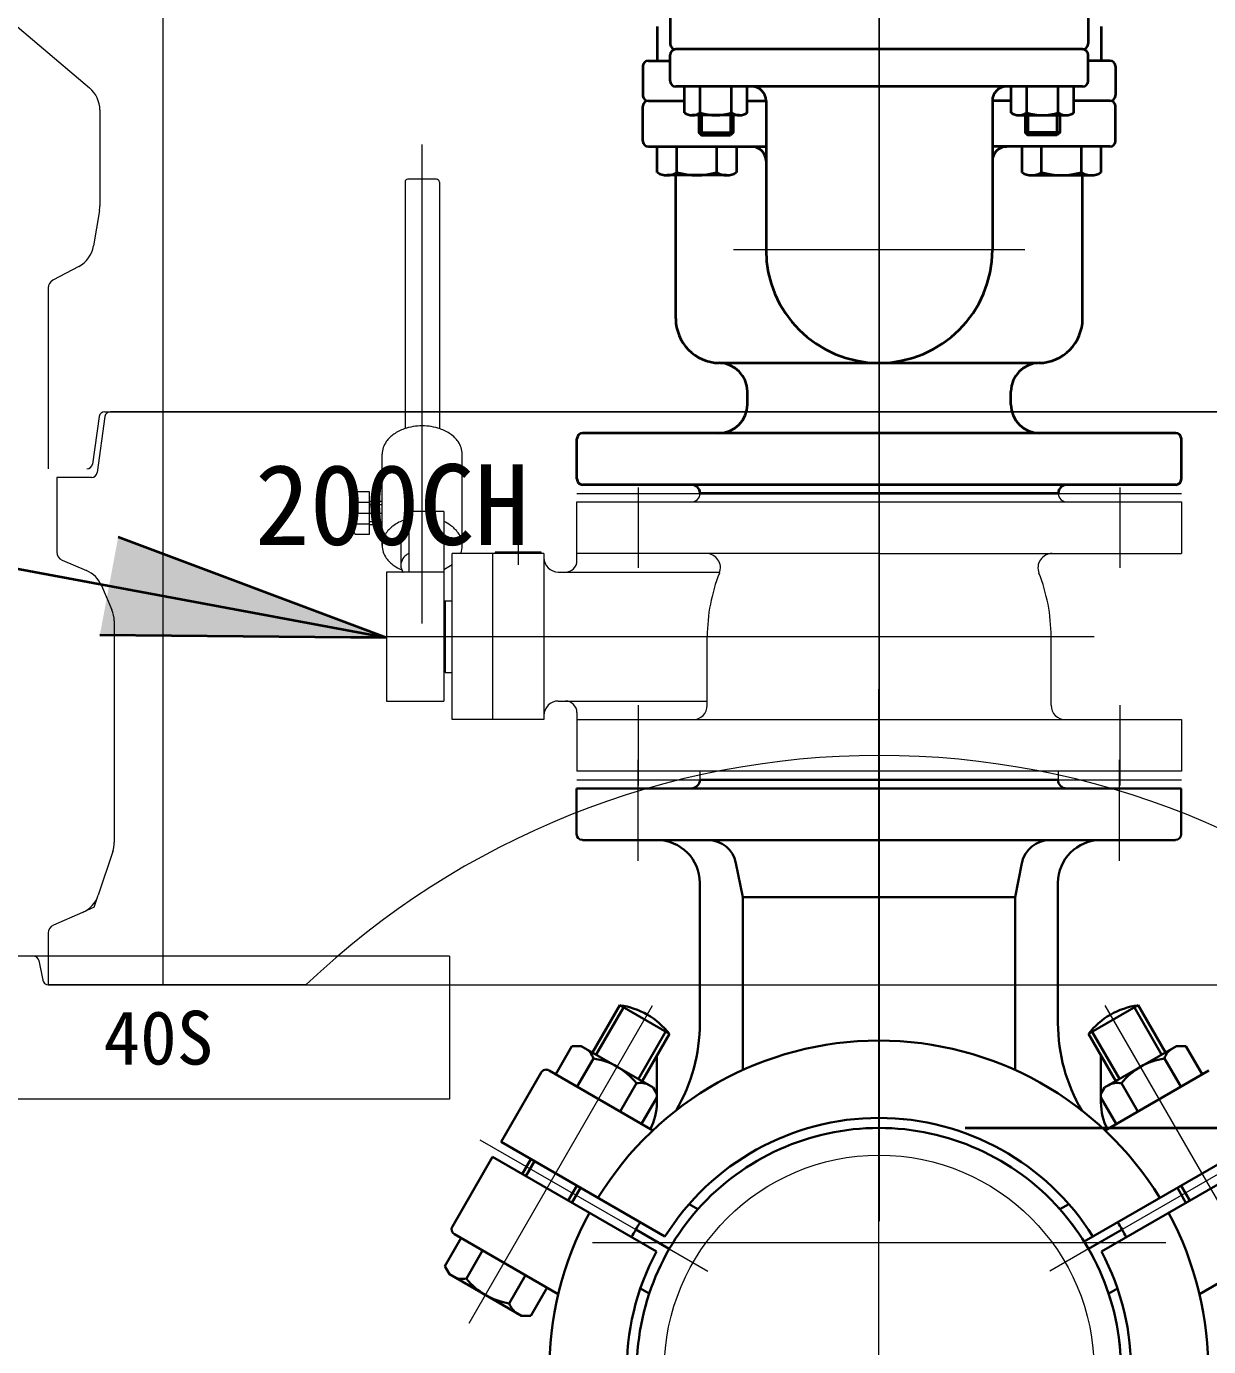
# Model space of a CAD drawing. Units: millimetres at full size, sheet at 1:20; details may follow other scales. Extents: x -5778 to 5792, y -3160 to 3160.
# Drawn here: x -3732.5 to -3319.8, y 1903.7 to 2364.5 of the extents above; entities that cross this region are included whole.
import ezdxf
from ezdxf.enums import TextEntityAlignment as Align

# ---------------------------------------------------------------- set-up
doc = ezdxf.new("R2010")
doc.units = ezdxf.units.MM
doc.header["$LTSCALE"] = 20
for name, color, linetype, lineweight in [('0-7_TEMP01', 3, 'Continuous', 18), ('0-8_T字管', 6, 'Continuous', 35), ('0-9_躯体', 7, 'Continuous', 9), ('0-A_細線', 7, 'Continuous', 9), ('0-B_消火栓', 2, 'Continuous', 40), ('0-E_寸法', 1, 'Continuous', 40), ('1-3_補修弁', 7, 'Continuous', 9)]:
    doc.layers.add(name, color=color, linetype=linetype, lineweight=lineweight)
doc.layers.add('0-F_注釈', color=1, linetype='Continuous')
doc.styles.add('ＭＳ ゴシック', font='')
doc.styles.get('ＭＳ ゴシック').set_extended_font_data('MS Gothic')

msp = doc.modelspace()

# ---------------------------------------------------------------- linework, layer by layer
at = {"layer": '0-7_TEMP01'}
for p, q in [((-3434.82, 2201.48), (-3434.82, 2471.48)), ((-3434.82, 2456.49), (-3434.82, 2186.49)), ((-3594.32, 2156.04), (-3594.32, 2323.22)), ((-3384.01, 2286.49), (-3485.63, 2286.49)), ((-3434.82, 2255.99), (-3434.82, 2005.99)), ((-3434.82, 2086.49), (-3434.82, 2216.49)), ((-3518.82, 2175.49), (-3518.82, 2203.49)), ((-3350.82, 2203.49), (-3350.82, 2175.49)), ((-3540.32, 2201.48), (-3329.32, 2201.48)), ((-3619.68, 2194.61), (-3608.32, 2194.61)), ((-3622.32, 2151.48), (-3359.82, 2151.48)), ((-3434.91, 1810.99), (-3434.91, 2133.1)), ((-3518.82, 2099.49), (-3518.82, 2127.49)), ((-3350.82, 2127.49), (-3350.82, 2099.49)), ((-3518.91, 2073.22), (-3518.91, 2108.51)), ((-3350.91, 2073.22), (-3350.91, 2108.51)), ((-3540.32, 2101.48), (-3329.32, 2101.48)), ((-3584.82, 2029.98), (-3284.82, 2029.98)), ((-3434.82, 2027.49), (-3434.82, 1947.49)), ((-3577.89, 1911.84), (-3513.9, 2022.66)), ((-3291.94, 1911.84), (-3355.92, 2022.66)), ((-3574.15, 1975.87), (-3519.78, 1944.48)), ((-3295.66, 1975.87), (-3350.04, 1944.48)), ((-3534.92, 1939.99), (-3334.72, 1939.99)), ((-3508.09, 1937.74), (-3494.61, 1929.95)), ((-3361.73, 1937.74), (-3375.2, 1929.95))]:
    msp.add_line(p, q, dxfattribs=at)
at = {"layer": '0-8_T字管'}
for p, q in [((-3497.41, 2101.48), (-3372.41, 2101.48)), ((-3329.41, 2098.49), (-3540.41, 2098.49)), ((-3540.41, 2082.49), (-3540.41, 2098.49)), ((-3329.41, 2082.49), (-3329.41, 2098.49)), ((-3331.41, 2080.48), (-3538.41, 2080.48)), ((-3482.41, 2060.48), (-3484.8, 2072.45)), ((-3387.41, 2060.48), (-3385.02, 2072.45)), ((-3497.41, 2016.55), (-3497.41, 2065.48)), ((-3372.41, 2016.55), (-3372.41, 2065.48)), ((-3482.41, 2000.22), (-3482.41, 2060.48)), ((-3482.41, 2060.48), (-3387.41, 2060.48)), ((-3387.41, 2000.22), (-3387.41, 2060.48)), ((-3525.39, 2022.78), (-3534.88, 2006.32)), ((-3524.09, 2022.02), (-3533.59, 2005.57)), ((-3525.39, 2022.78), (-3508.06, 2012.77)), ((-3344.43, 2022.78), (-3361.76, 2012.77)), ((-3345.73, 2022.02), (-3336.23, 2005.57)), ((-3344.43, 2022.78), (-3334.94, 2006.32)), ((-3509.36, 2013.52), (-3518.87, 1997.07)), ((-3508.06, 2012.77), (-3517.56, 1996.32)), ((-3361.76, 2012.77), (-3352.26, 1996.32)), ((-3360.46, 2013.52), (-3350.95, 1997.07)), ((-3547.72, 1998.72), (-3542.04, 2008.57)), ((-3542.04, 2008.57), (-3538.79, 2008.57)), ((-3538.79, 2008.57), (-3513.67, 1994.07)), ((-3512.41, 1988.85), (-3512.41, 2005.25)), ((-3357.41, 1988.85), (-3357.41, 2005.25)), ((-3331.03, 2008.57), (-3356.15, 1994.07)), ((-3327.78, 2008.57), (-3331.03, 2008.57)), ((-3322.1, 1998.72), (-3327.78, 2008.57)), ((-3550.05, 2000.06), (-3513.82, 1979.14)), ((-3534.54, 2004.24), (-3540.23, 1994.39)), ((-3319.77, 2000.06), (-3356, 1979.14)), ((-3335.28, 2004.24), (-3329.59, 1994.39)), ((-3566.78, 1975.08), (-3552.78, 1999.33)), ((-3525.22, 1985.73), (-3519.54, 1995.58)), ((-3344.6, 1985.73), (-3350.28, 1995.58)), ((-3513.67, 1994.07), (-3512.41, 1991.89)), ((-3356.15, 1994.07), (-3357.41, 1991.89)), ((-3512.41, 1990.61), (-3517.73, 1981.4)), ((-3357.41, 1990.61), (-3352.09, 1981.4)), ((-3566.78, 1975.08), (-3509.58, 1942.05)), ((-3303.04, 1975.08), (-3363.27, 1940.31)), ((-3569.78, 1969.88), (-3583.78, 1945.63)), ((-3569.78, 1969.88), (-3512.57, 1936.86)), ((-3556.39, 1969.08), (-3559.39, 1963.89)), ((-3558.09, 1963.13), (-3555.08, 1968.33)), ((-3300.04, 1969.88), (-3357.25, 1936.86)), ((-3543.36, 1954.64), (-3540.36, 1959.83)), ((-3539.07, 1959.08), (-3542.07, 1953.88)), ((-3330.75, 1959.08), (-3327.75, 1953.88)), ((-3326.45, 1954.64), (-3329.46, 1959.83)), ((-3501.19, 1953.38), (-3498.1, 1951.59)), ((-3368.63, 1953.38), (-3371.73, 1951.59)), ((-3580.73, 1941.57), (-3586.41, 1931.72)), ((-3583.04, 1942.91), (-3546.82, 1921.99)), ((-3519.78, 1944.48), (-3508.09, 1937.74)), ((-3350.04, 1944.48), (-3361.73, 1937.74)), ((-3286.78, 1942.91), (-3323.01, 1921.99)), ((-3578.91, 1927.38), (-3573.22, 1937.24)), ((-3586.41, 1931.72), (-3584.78, 1928.89)), ((-3558.22, 1928.58), (-3563.91, 1918.72)), ((-3556.41, 1914.39), (-3550.72, 1924.25)), ((-3518.18, 1923.93), (-3515.1, 1922.15)), ((-3351.64, 1923.93), (-3354.72, 1922.15))]:
    msp.add_line(p, q, dxfattribs=at)
msp.add_lwpolyline([(-3584.78, 1928.89), (-3559.67, 1914.39), (-3556.41, 1914.39)], dxfattribs=at)
for centre, radius, start, end in [((-3500.41, 2101.48), 3, 270, 0), ((-3369.41, 2101.48), 3, 180, 270), ((-3538.41, 2082.49), 2, 180, 270), ((-3512.41, 2065.48), 15, 0, 90), ((-3494.61, 2070.48), 10, 11.31, 90), ((-3375.21, 2070.48), 10, 90, 168.69), ((-3357.41, 2065.48), 15, 90, 180), ((-3331.41, 2082.49), 2, 270, 0), ((-3528.72, 1996.99), 26, 37.38, 82.62), ((-3341.1, 1996.99), 26, 97.38, 142.62), ((-3557.41, 2016.55), 60, 329.503, 0), ((-3312.41, 2016.55), 60, 180, 210.497), ((-3434.91, 1895.48), 115, 31.495, 148.505), ((-3540.76, 2002.12), 6.57, 18.781, 60), ((-3329.06, 2002.12), 6.57, 120, 161.219), ((-3551.04, 1998.33), 2, 60, 150), ((-3538.14, 1980.67), 23.84, 38.702, 81.298), ((-3331.68, 1980.67), 23.84, 98.702, 141.298), ((-3518.26, 1989.13), 6.57, 60, 101.219), ((-3351.56, 1989.13), 6.57, 78.781, 120), ((-3532.41, 1988.85), 20, 332.538, 0), ((-3337.41, 1988.85), 20, 180, 207.462), ((-3434.91, 1895.48), 88, 31.954, 148.046), ((-3434.91, 1895.48), 84.5, 41.606, 138.394), ((-3434.91, 1895.48), 115, 151.495, 268.505), ((-3434.91, 1895.48), 84.5, 138.394, 161.606), ((-3434.91, 1895.48), 115, 271.495, 28.505), ((-3434.91, 1895.48), 84.5, 18.394, 41.606), ((-3582.05, 1944.63), 2, 150, 240), ((-3434.91, 1895.48), 98, 148.246, 151.754), ((-3434.91, 1895.48), 98, 28.246, 31.754), ((-3434.91, 1895.48), 88, 151.954, 268.046), ((-3434.91, 1895.48), 88, 271.954, 28.046), ((-3580.19, 1933.83), 6.57, 240, 281.219), ((-3560.31, 1942.3), 23.84, 218.702, 261.298), ((-3434.91, 1895.48), 84.5, 161.606, 258.394), ((-3434.91, 1895.48), 84.5, 281.606, 18.394), ((-3557.69, 1920.84), 6.57, 198.781, 240)]:
    msp.add_arc(centre, radius, start, end, dxfattribs=at)
at = {"layer": '0-9_躯体'}
for p, q in [((-3684.82, 2429.98), (-3684.82, 2229.98)), ((-3764.74, 2389.09), (-3710.42, 2342.98)), ((-3706.82, 2335.3), (-3706.82, 2301.81)), ((-3706.95, 2300.16), (-3709.01, 2287.85)), ((-3714.17, 2280.66), (-3723.23, 2275.83)), ((-3724.82, 2273.19), (-3724.82, 2229.98)), ((-3724.82, 2229.98), (-3724.82, 2209.99)), ((-3707.06, 2228.26), (-3709.39, 2211.7)), ((-3705.06, 2228.26), (-3707.81, 2208.71)), ((-3705.08, 2229.98), (-3434.82, 2229.98)), ((-3434.82, 2229.98), (-3703.08, 2229.98)), ((-3684.82, 2229.98), (-3684.82, 2029.98)), ((-3164.56, 2229.98), (-3434.82, 2229.98)), ((-3434.82, 2229.98), (-3166.56, 2229.98)), ((-3721.82, 2206.99), (-3721.82, 2180.96)), ((-3709.79, 2206.99), (-3721.82, 2206.99)), ((-3709.79, 2206.99), (-3721.82, 2206.99)), ((-3720, 2178.2), (-3711.49, 2174.56)), ((-3706.24, 2169.3), (-3702.63, 2160.87)), ((-3701.82, 2156.93), (-3701.82, 2079.61)), ((-3702.34, 2076.44), (-3707.42, 2061.2)), ((-3708.82, 2056.99), (-3707.42, 2061.2)), ((-3712.9, 2055.2), (-3723.02, 2050.77)), ((-3708.82, 2056.99), (-3712.9, 2055.2)), ((-3724.82, 2048.02), (-3724.82, 2029.98)), ((-3584.82, 2039.99), (-3784.82, 2039.99)), ((-3728.14, 2038.37), (-3726.78, 2031.59)), ((-3584.82, 2039.99), (-3584.82, 1989.99)), ((-3634.82, 2029.98), (-3724.82, 2029.98)), ((-3724.82, 2029.98), (-3584.82, 2029.98)), ((-3584.82, 1989.99), (-3784.82, 1989.99))]:
    msp.add_line(p, q, dxfattribs=at)
for centre, radius, start, end in [((-3716.82, 2335.3), 10, 0, 50.194), ((-3716.82, 2301.81), 10, 350.538, 0), ((-3718.88, 2289.49), 10, 298.072, 350.538), ((-3721.82, 2273.19), 3, 118.073, 180), ((-3705.08, 2227.98), 2, 90, 172.001), ((-3703.08, 2227.98), 2, 90, 172.001), ((-3711.37, 2211.99), 2, 270, 352.001), ((-3709.79, 2208.98), 2, 270, 352.001), ((-3718.82, 2180.96), 3, 180, 246.801), ((-3715.43, 2165.36), 10, 23.199, 66.802), ((-3711.82, 2156.93), 10, 0, 23.199), ((-3434.82, 1819.99), 290, 90, 133.603), ((-3434.82, 1819.99), 290, 46.397, 90), ((-3711.82, 2079.61), 10, 341.565, 0), ((-3716.9, 2064.36), 10, 293.629, 341.565), ((-3721.82, 2048.02), 3, 113.629, 180), ((-3730.1, 2037.99), 2, 11.31, 90), ((-3724.82, 2031.98), 2, 191.31, 270)]:
    msp.add_arc(centre, radius, start, end, dxfattribs=at)
at = {"layer": '0-A_細線'}
for radius in [84.5, 75]:
    msp.add_circle((-3434.82, 1895.48), radius, dxfattribs=at)
at = {"layer": '0-B_消火栓'}
for p, q in [((-3507.82, 2369.49), (-3507.82, 2358.49)), ((-3361.82, 2369.49), (-3361.82, 2358.49)), ((-3512.32, 2364.46), (-3512.32, 2352.49)), ((-3512.32, 2364.46), (-3512.32, 2352.49)), ((-3357.33, 2364.46), (-3357.33, 2352.49)), ((-3357.33, 2364.46), (-3357.33, 2352.49)), ((-3363.82, 2356.49), (-3505.82, 2356.49)), ((-3517.32, 2350.49), (-3517.32, 2340.48)), ((-3515.32, 2352.49), (-3507.82, 2352.49)), ((-3507.82, 2345.48), (-3507.82, 2354.49)), ((-3361.82, 2345.48), (-3361.82, 2354.49)), ((-3354.32, 2352.49), (-3361.82, 2352.49)), ((-3352.32, 2350.49), (-3352.32, 2340.48)), ((-3363.82, 2343.49), (-3505.82, 2343.49)), ((-3502.79, 2334.34), (-3502.79, 2343.49)), ((-3497.31, 2334.34), (-3497.31, 2343.49)), ((-3486.33, 2334.34), (-3486.33, 2343.49)), ((-3480.85, 2334.34), (-3480.85, 2343.49)), ((-3388.79, 2334.34), (-3388.79, 2343.49)), ((-3383.31, 2334.34), (-3383.31, 2343.49)), ((-3372.34, 2334.34), (-3372.34, 2343.49)), ((-3366.85, 2334.34), (-3366.85, 2343.49)), ((-3517.32, 2324.49), (-3517.32, 2336.49)), ((-3515.32, 2338.49), (-3502.79, 2338.49)), ((-3480.85, 2338.49), (-3474.32, 2338.49)), ((-3474.32, 2338.49), (-3474.32, 2286.49)), ((-3395.32, 2338.49), (-3395.32, 2286.49)), ((-3388.79, 2338.49), (-3395.32, 2338.49)), ((-3354.32, 2338.49), (-3366.85, 2338.49)), ((-3352.32, 2324.49), (-3352.32, 2336.49)), ((-3483.59, 2333.49), (-3500.05, 2333.49)), ((-3486.77, 2333.49), (-3486.77, 2326.48)), ((-3386.05, 2333.49), (-3369.6, 2333.49)), ((-3382.88, 2333.49), (-3382.88, 2326.48)), ((-3372.77, 2333.49), (-3372.77, 2326.48)), ((-3497.82, 2327.43), (-3485.82, 2327.43)), ((-3371.82, 2327.43), (-3383.82, 2327.43)), ((-3515.32, 2322.49), (-3474.32, 2322.49)), ((-3512.32, 2313.51), (-3512.32, 2322.49)), ((-3512.32, 2313.51), (-3512.32, 2322.49)), ((-3505.39, 2313.51), (-3505.39, 2322.49)), ((-3491.53, 2313.51), (-3491.53, 2322.49)), ((-3484.6, 2322.49), (-3484.6, 2313.51)), ((-3354.32, 2322.49), (-3395.32, 2322.49)), ((-3385.04, 2322.49), (-3385.04, 2313.51)), ((-3372.77, 2326.48), (-3382.88, 2326.48)), ((-3378.11, 2313.51), (-3378.11, 2322.49)), ((-3364.26, 2313.51), (-3364.26, 2322.49)), ((-3357.33, 2313.51), (-3357.33, 2322.49)), ((-3357.33, 2313.51), (-3357.33, 2322.49)), ((-3488.07, 2312.48), (-3508.85, 2312.48)), ((-3505.82, 2262.48), (-3505.82, 2312.69)), ((-3381.58, 2312.48), (-3360.79, 2312.48)), ((-3363.82, 2262.48), (-3363.82, 2312.69)), ((-3490.32, 2246.99), (-3379.32, 2246.99)), ((-3480.82, 2232.49), (-3480.82, 2236.99)), ((-3388.82, 2232.49), (-3388.82, 2236.99)), ((-3331.32, 2222.49), (-3538.32, 2222.49)), ((-3540.32, 2206.49), (-3540.32, 2220.48)), ((-3329.32, 2206.49), (-3329.32, 2220.48)), ((-3331.32, 2204.49), (-3538.32, 2204.49)), ((-3372.32, 2201.48), (-3497.32, 2201.48))]:
    msp.add_line(p, q, dxfattribs=at)
for points in [[(-3497.82, 2333.49), (-3497.82, 2327.43), (-3496.88, 2326.48)], [(-3496.88, 2333.49), (-3496.88, 2326.48), (-3486.77, 2326.48)], [(-3485.82, 2333.49), (-3485.82, 2327.43), (-3486.77, 2326.48)], [(-3383.82, 2333.49), (-3383.82, 2327.43), (-3382.88, 2326.48)], [(-3371.82, 2333.49), (-3371.82, 2327.43), (-3372.77, 2326.48)]]:
    msp.add_lwpolyline(points, dxfattribs=at)
for centre, radius, start, end in [((-3505.82, 2358.49), 2, 180, 270), ((-3505.82, 2354.49), 2, 90, 180), ((-3363.82, 2358.49), 2, 270, 0), ((-3363.82, 2354.49), 2, 0, 90), ((-3515.32, 2350.49), 2, 90, 180), ((-3354.32, 2350.49), 2, 0, 90), ((-3505.82, 2345.48), 2, 180, 270), ((-3363.82, 2345.48), 2, 270, 0), ((-3479.32, 2338.49), 5, 0, 90), ((-3390.32, 2338.49), 5, 90, 180), ((-3515.32, 2340.48), 2, 180, 270), ((-3515.32, 2336.49), 2, 90, 180), ((-3354.32, 2340.48), 2, 270, 0), ((-3354.32, 2336.49), 2, 0, 90), ((-3500.05, 2338.3), 4.82, 235.33, 304.67), ((-3491.82, 2351.48), 18, 252.259, 287.741), ((-3483.59, 2338.3), 4.82, 235.33, 304.67), ((-3386.05, 2338.3), 4.82, 235.33, 304.67), ((-3377.82, 2351.48), 18, 252.259, 287.741), ((-3369.6, 2338.3), 4.82, 235.33, 304.67), ((-3515.32, 2324.49), 2, 180, 270), ((-3479.32, 2317.48), 5, 0, 90), ((-3390.32, 2317.48), 5, 90, 180), ((-3354.32, 2324.49), 2, 270, 0), ((-3508.85, 2318.86), 6.38, 237.133, 302.867), ((-3498.46, 2336.49), 24, 253.221, 286.779), ((-3488.07, 2318.86), 6.38, 237.133, 302.867), ((-3381.58, 2318.86), 6.38, 237.133, 302.867), ((-3371.18, 2336.49), 24, 253.221, 286.779), ((-3360.79, 2318.86), 6.38, 237.133, 302.867), ((-3434.82, 2286.49), 39.5, 180, 0), ((-3490.32, 2262.48), 15.5, 180, 268.876), ((-3379.32, 2262.48), 15.5, 271.124, 0), ((-3490.82, 2236.99), 10, 0, 88.876), ((-3378.82, 2236.99), 10, 91.124, 180), ((-3490.82, 2232.49), 10, 270, 0), ((-3378.82, 2232.49), 10, 180, 270), ((-3538.32, 2220.48), 2, 90, 180), ((-3331.32, 2220.48), 2, 0, 90), ((-3538.32, 2206.49), 2, 180, 270), ((-3500.32, 2201.48), 3, 0, 90), ((-3369.32, 2201.48), 3, 90, 180), ((-3331.32, 2206.49), 2, 270, 0)]:
    msp.add_arc(centre, radius, start, end, dxfattribs=at)
at = {"layer": '0-E_寸法'}
for p, q in [((-3606.82, 2150.99), (-3810.85, 2189.11)), ((-3606.82, 2150.99), (-3700.43, 2186.14)), ((-3606.82, 2150.99), (-3706.82, 2152.01)), ((-3404.82, 1979.98), (-2770.71, 1979.98)), ((-3404.82, 1979.98), (-3214.72, 1979.98))]:
    msp.add_line(p, q, dxfattribs=at)
msp.add_solid([(-3706.82, 2152.01), (-3700.43, 2186.14), (-3606.82, 2150.99)], dxfattribs=at)
at = {"layer": '1-3_補修弁'}
for p, q in [((-3600.32, 2310.14), (-3600.32, 2224.07)), ((-3589.32, 2311.15), (-3599.32, 2311.15)), ((-3588.32, 2310.14), (-3588.32, 2224.07)), ((-3608.32, 2183.3), (-3608.32, 2215.12)), ((-3580.32, 2183.3), (-3580.32, 2215.12)), ((-3618.32, 2200.24), (-3618.32, 2189)), ((-3617.74, 2198.37), (-3612.82, 2198.37)), ((-3617.73, 2202.12), (-3612.82, 2202.12)), ((-3612.82, 2202.12), (-3612.82, 2187.11)), ((-3608.32, 2198.61), (-3612.82, 2198.61)), ((-3540.32, 2198.49), (-3329.32, 2198.49)), ((-3540.32, 2177.98), (-3540.32, 2198.49)), ((-3497.32, 2201.48), (-3372.32, 2201.48)), ((-3329.32, 2198.49), (-3329.32, 2180.48)), ((-3612.82, 2197.62), (-3608.32, 2197.62)), ((-3598.82, 2173.99), (-3598.82, 2195.14)), ((-3586.82, 2195.14), (-3598.82, 2195.14)), ((-3586.82, 2195.14), (-3586.82, 2128.99)), ((-3617.74, 2190.86), (-3612.82, 2190.86)), ((-3612.82, 2191.61), (-3608.32, 2191.61)), ((-3612.82, 2190.61), (-3608.32, 2190.61)), ((-3612.82, 2187.11), (-3617.73, 2187.11)), ((-3560.82, 2185.99), (-3560.82, 2176.48)), ((-3601.82, 2183.3), (-3601.82, 2176.38)), ((-3583.82, 2151.48), (-3583.82, 2180.48)), ((-3551.82, 2180.48), (-3583.82, 2180.48)), ((-3569.82, 2180.48), (-3569.82, 2122.49)), ((-3568.82, 2180.99), (-3568.82, 2180.48)), ((-3552.82, 2180.99), (-3568.82, 2180.99)), ((-3552.82, 2180.48), (-3552.82, 2180.99)), ((-3551.82, 2180.48), (-3551.82, 2151.48)), ((-3434.82, 2180.48), (-3540.32, 2180.48)), ((-3434.82, 2180.48), (-3329.32, 2180.48)), ((-3606.82, 2173.99), (-3606.82, 2128.99)), ((-3586.82, 2173.99), (-3606.82, 2173.99)), ((-3546.82, 2173.99), (-3490.45, 2173.99)), ((-3586.82, 2163.49), (-3586.32, 2163.98)), ((-3586.32, 2163.98), (-3586.32, 2138.98)), ((-3586.32, 2163.98), (-3583.82, 2163.98)), ((-3583.82, 2122.49), (-3583.82, 2151.48)), ((-3551.82, 2151.48), (-3551.82, 2122.49)), ((-3494.82, 2127.49), (-3494.82, 2151.48)), ((-3374.82, 2127.49), (-3374.82, 2151.48)), ((-3586.32, 2138.98), (-3586.82, 2139.49)), ((-3586.32, 2138.98), (-3583.82, 2138.98)), ((-3606.82, 2128.99), (-3586.82, 2128.99)), ((-3546.82, 2128.99), (-3494.82, 2128.99)), ((-3540.32, 2124.98), (-3540.32, 2104.49)), ((-3551.82, 2122.49), (-3583.82, 2122.49)), ((-3540.32, 2122.49), (-3329.32, 2122.49)), ((-3329.32, 2122.49), (-3329.32, 2104.49)), ((-3329.32, 2104.49), (-3540.32, 2104.49)), ((-3372.32, 2101.48), (-3497.32, 2101.48)), ((-3372.32, 2104.49), (-3372.32, 2101.48))]:
    msp.add_line(p, q, dxfattribs=at)
msp.add_lwpolyline([(-3372.32, 2101.48), (-3497.32, 2101.48), (-3497.32, 2104.49)], dxfattribs=at)
for centre, radius, start, end in [((-3599.32, 2310.14), 1, 90, 180), ((-3589.32, 2310.14), 1, 0, 90), ((-3598.01, 2213.17), 10.9, 124.748, 144.1564), ((-3595.69, 2209.88), 14.93, 109.1437, 124.868), ((-3594.38, 2206.12), 18.91, 89.8112, 109.1422), ((-3594.26, 2206.12), 18.91, 70.8578, 90.1888), ((-3592.95, 2209.88), 14.93, 55.132, 70.8563), ((-3590.63, 2213.17), 10.9, 35.8436, 55.252), ((-3600.68, 2215.03), 7.64, 143.7701, 179.3066), ((-3587.96, 2215.03), 7.64, 0.6934, 36.2299), ((-3615.03, 2200.24), 3.29, 144.992, 214.565), ((-3605.9, 2194.61), 12.42, 162.412, 197.588), ((-3500.32, 2201.48), 3, 270, 0), ((-3369.32, 2201.48), 3, 180, 270), ((-3615.03, 2189), 3.29, 145.435, 215.008), ((-3598.01, 2181.35), 10.9, 124.748, 144.1564), ((-3595.69, 2178.06), 14.93, 109.1437, 124.868), ((-3596.9, 2182.93), 9.94, 101.1418, 111.7481), ((-3590.54, 2182.29), 10.08, 52.6097, 68.334), ((-3590.63, 2181.35), 10.9, 35.8436, 55.252), ((-3600.68, 2183.21), 7.64, 143.7701, 179.3066), ((-3597.72, 2183.26), 4.09, 143.7701, 179.3066), ((-3596.3, 2182.26), 5.84, 124.748, 144.1564), ((-3596.39, 2182.67), 5.45, 116.5579, 126.4811), ((-3587.96, 2183.21), 7.64, 0.6934, 36.2299), ((-3600.68, 2183.39), 7.64, 180.6934, 216.2299), ((-3596.3, 2175.34), 5.84, 124.748, 144.1564), ((-3596.39, 2175.75), 5.45, 116.5579, 126.4811), ((-3587.57, 2183.32), 7.25, 336.9324, 359.8231), ((-3495.22, 2175.49), 5, 338.332, 90), ((-3374.41, 2175.49), 5, 90, 201.668), ((-3598.01, 2185.26), 10.9, 215.8436, 235.252), ((-3597.38, 2185.48), 11.45, 233.3321, 249.0563), ((-3597.72, 2176.33), 4.09, 143.7701, 179.3066), ((-3597.72, 2176.43), 4.09, 180.6934, 216.2299), ((-3592.63, 2187.99), 14.29, 293.9882, 305.0681), ((-3585.44, 2178.28), 2.23, 297.2706, 316.679), ((-3546.82, 2178.99), 5, 180, 270), ((-3544.32, 2177.98), 4, 270, 0), ((-3600.94, 2174.05), 0.095, 205.752, 225.1604), ((-3434.82, 2151.48), 60, 158.332, 180), ((-3434.82, 2151.48), 60, 0, 21.668), ((-3546.82, 2123.99), 5, 90, 180), ((-3544.32, 2124.98), 4, 0, 90), ((-3499.82, 2127.49), 5, 270, 0), ((-3369.82, 2127.49), 5, 180, 270)]:
    msp.add_arc(centre, radius, start, end, dxfattribs=at)

# ---------------------------------------------------------------- texts
at = {"layer": '0-F_注釈', "style": 'ＭＳ ゴシック'}
for s, height, p in [('200CH', 28.15, (-3652.71, 2175.05)), ('40S', 18.77, (-3705.53, 1996.47))]:
    msp.add_text(s, height=height, dxfattribs=at).set_placement(p, align=Align.BOTTOM_LEFT)

doc.saveas('drawing.dxf')
